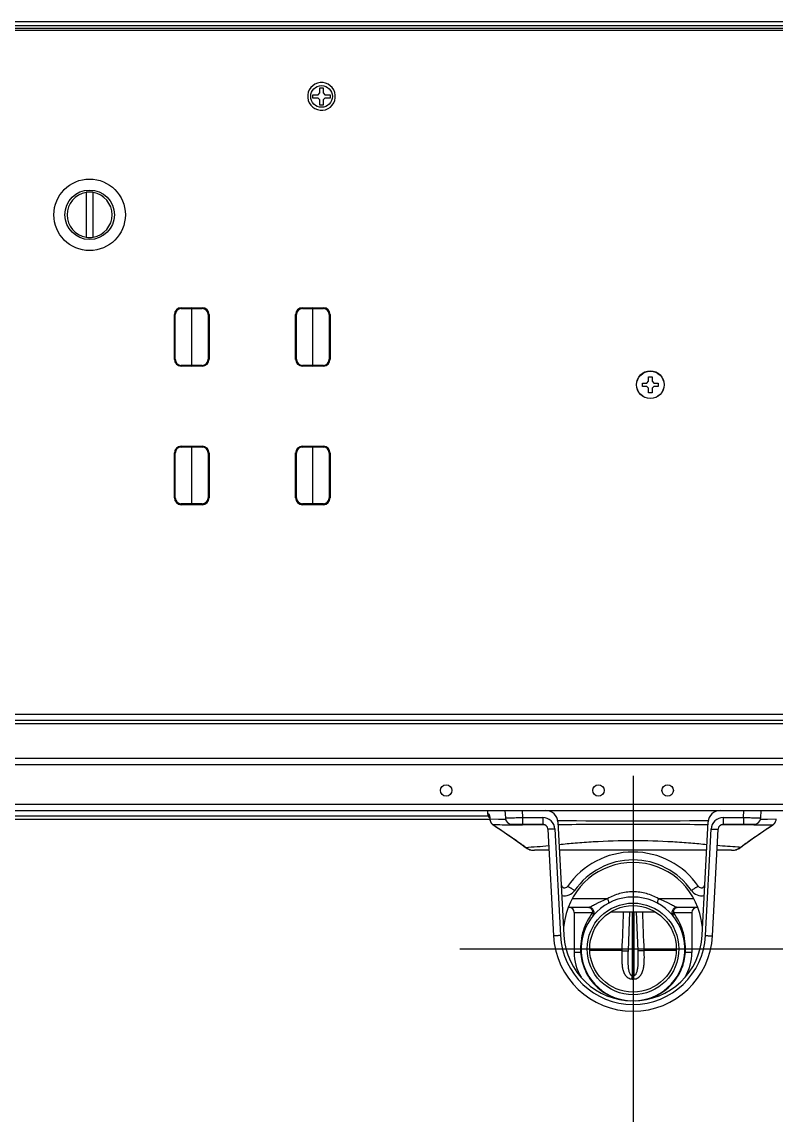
# Model space of a CAD drawing. Header units: millimetres. Extents: x -1319 to 3519, y -1539 to 2345.
# Drawn here: x 2874.4 to 3092.2, y -250.1 to 67.7 of the extents above; entities that cross this region are included whole.
import ezdxf

# ---------------------------------------------------------------- set-up
doc = ezdxf.new("R2010")
doc.units = ezdxf.units.MM
doc.header["$LTSCALE"] = 65.395
doc.layers.get('0').update_dxf_attribs({"linetype": 'CONTINUOUS'})

msp = doc.modelspace()

# ---------------------------------------------------------------- linework, layer by layer
at = {"linetype": 'Continuous'}
for p, q in [((3478.93, 67.67), (2622.93, 67.67)), ((2623.46, 66.67), (3478.39, 66.67)), ((2623.46, 65.87), (3478.39, 65.87)), ((3453.93, 65.17), (2866.57, 65.17)), ((2960.43, 48.67), (2961.43, 48.67)), ((2960.43, 47.17), (2960.43, 48.67)), ((2961.43, 48.67), (2961.43, 47.17)), ((2958.43, 46.67), (2959.93, 46.67)), ((2958.43, 45.67), (2958.43, 46.67)), ((2959.93, 45.67), (2958.43, 45.67)), ((2959.93, 46.67), (2960.43, 47.17)), ((2960.43, 45.17), (2959.93, 45.67)), ((2960.43, 43.67), (2960.43, 45.17)), ((2961.43, 47.17), (2961.93, 46.67)), ((2961.93, 45.67), (2961.43, 45.17)), ((2961.43, 45.17), (2961.43, 43.67)), ((2961.93, 46.67), (2963.43, 46.67)), ((2963.43, 45.67), (2961.93, 45.67)), ((2963.43, 46.67), (2963.43, 45.67)), ((2961.43, 43.67), (2960.43, 43.67)), ((2892.93, 18.47), (2892.93, 5.46)), ((2894.93, 5.46), (2894.93, 18.47)), ((2920.39, -14.88), (2923.43, -14.83)), ((2920.39, -15.13), (2923.43, -15.08)), ((2923.43, -14.83), (2926.46, -14.88)), ((2923.43, -15.08), (2923.43, -14.83)), ((2923.43, -15.08), (2926.46, -15.13)), ((2923.43, -31.58), (2923.43, -15.08)), ((2955.39, -14.88), (2958.43, -14.83)), ((2955.39, -15.13), (2958.43, -15.08)), ((2958.43, -14.83), (2961.46, -14.88)), ((2958.43, -15.08), (2958.43, -14.83)), ((2958.43, -15.08), (2961.46, -15.13)), ((2958.43, -31.58), (2958.43, -15.08)), ((2918.43, -16.88), (2918.43, -16.83)), ((2918.43, -16.88), (2918.67, -16.88)), ((2918.43, -29.78), (2918.43, -16.88)), ((2918.67, -29.78), (2918.67, -16.88)), ((2928.43, -16.88), (2928.18, -16.88)), ((2928.18, -16.88), (2928.18, -29.78)), ((2928.43, -16.83), (2928.43, -16.88)), ((2928.43, -16.88), (2928.43, -29.78)), ((2953.43, -16.88), (2953.43, -16.83)), ((2953.43, -16.88), (2953.67, -16.88)), ((2953.43, -29.78), (2953.43, -16.88)), ((2953.67, -29.78), (2953.67, -16.88)), ((2963.43, -16.88), (2963.18, -16.88)), ((2963.18, -16.88), (2963.18, -29.78)), ((2963.43, -16.83), (2963.43, -16.88)), ((2963.43, -16.88), (2963.43, -29.78)), ((2918.43, -29.78), (2918.67, -29.78)), ((2918.43, -29.83), (2918.43, -29.78)), ((2923.43, -31.58), (2920.39, -31.53)), ((2923.43, -31.83), (2920.39, -31.78)), ((2926.46, -31.53), (2923.43, -31.58)), ((2923.43, -31.58), (2923.43, -31.83)), ((2926.46, -31.78), (2923.43, -31.83)), ((2928.43, -29.78), (2928.18, -29.78)), ((2928.43, -29.78), (2928.43, -29.83)), ((2953.43, -29.78), (2953.67, -29.78)), ((2953.43, -29.83), (2953.43, -29.78)), ((2958.43, -31.58), (2955.39, -31.53)), ((2958.43, -31.83), (2955.39, -31.78)), ((2961.46, -31.53), (2958.43, -31.58)), ((2958.43, -31.58), (2958.43, -31.83)), ((2961.46, -31.78), (2958.43, -31.83)), ((2963.43, -29.78), (2963.18, -29.78)), ((2963.43, -29.78), (2963.43, -29.83)), ((3055.43, -34.83), (3056.43, -34.83)), ((3055.43, -36.13), (3055.43, -34.83)), ((3056.43, -34.83), (3056.43, -36.13)), ((3053.63, -36.63), (3054.93, -36.63)), ((3053.63, -37.63), (3053.63, -36.63)), ((3054.93, -37.63), (3053.63, -37.63)), ((3054.93, -36.63), (3055.43, -36.13)), ((3055.43, -38.13), (3054.93, -37.63)), ((3055.43, -39.43), (3055.43, -38.13)), ((3056.43, -36.13), (3056.93, -36.63)), ((3056.93, -37.63), (3056.43, -38.13)), ((3056.43, -38.13), (3056.43, -39.43)), ((3056.93, -36.63), (3058.23, -36.63)), ((3058.23, -37.63), (3056.93, -37.63)), ((3058.23, -36.63), (3058.23, -37.63)), ((3056.43, -39.43), (3055.43, -39.43)), ((2918.43, -56.88), (2918.43, -56.83)), ((2918.43, -56.88), (2918.67, -56.88)), ((2918.43, -69.78), (2918.43, -56.88)), ((2918.67, -69.78), (2918.67, -56.88)), ((2920.39, -54.88), (2923.43, -54.83)), ((2920.39, -55.13), (2923.43, -55.08)), ((2923.43, -54.83), (2926.46, -54.88)), ((2923.43, -55.08), (2923.43, -54.83)), ((2923.43, -55.08), (2926.46, -55.13)), ((2923.43, -71.58), (2923.43, -55.08)), ((2928.43, -56.88), (2928.18, -56.88)), ((2928.18, -56.88), (2928.18, -69.78)), ((2928.43, -56.83), (2928.43, -56.88)), ((2928.43, -56.88), (2928.43, -69.78)), ((2953.43, -56.88), (2953.43, -56.83)), ((2953.43, -56.88), (2953.67, -56.88)), ((2953.43, -69.78), (2953.43, -56.88)), ((2953.67, -69.78), (2953.67, -56.88)), ((2955.39, -54.88), (2958.43, -54.83)), ((2955.39, -55.13), (2958.43, -55.08)), ((2958.43, -54.83), (2961.46, -54.88)), ((2958.43, -55.08), (2958.43, -54.83)), ((2958.43, -55.08), (2961.46, -55.13)), ((2958.43, -71.58), (2958.43, -55.08)), ((2963.43, -56.88), (2963.18, -56.88)), ((2963.18, -56.88), (2963.18, -69.78)), ((2963.43, -56.83), (2963.43, -56.88)), ((2963.43, -56.88), (2963.43, -69.78)), ((2918.43, -69.78), (2918.67, -69.78)), ((2918.43, -69.83), (2918.43, -69.78)), ((2928.43, -69.78), (2928.18, -69.78)), ((2928.43, -69.78), (2928.43, -69.83)), ((2953.43, -69.78), (2953.67, -69.78)), ((2953.43, -69.83), (2953.43, -69.78)), ((2963.43, -69.78), (2963.18, -69.78)), ((2963.43, -69.78), (2963.43, -69.83)), ((2923.43, -71.58), (2920.39, -71.53)), ((2923.43, -71.83), (2920.39, -71.78)), ((2926.46, -71.53), (2923.43, -71.58)), ((2923.43, -71.58), (2923.43, -71.83)), ((2926.46, -71.78), (2923.43, -71.83)), ((2958.43, -71.58), (2955.39, -71.53)), ((2958.43, -71.83), (2955.39, -71.78)), ((2961.46, -71.53), (2958.43, -71.58)), ((2958.43, -71.58), (2958.43, -71.83)), ((2961.46, -71.78), (2958.43, -71.83)), ((2648.93, -132.33), (3452.93, -132.33)), ((3452.93, -134.13), (2648.93, -134.13)), ((3452.93, -135.13), (2648.93, -135.13)), ((3456.93, -145.13), (2644.93, -145.13)), ((3456.93, -146.93), (2644.93, -146.93)), ((2644.16, -158.33), (3457.69, -158.33)), ((2622.93, -160.13), (3478.93, -160.13)), ((3008.93, -160.25), (2692.77, -160.25)), ((3009.08, -161.75), (2692.77, -161.75)), ((3008.93, -160.13), (3008.93, -161.13)), ((3008.93, -161.13), (3009.21, -161.13)), ((3009.43, -161.85), (3009.43, -161.85)), ((3009.43, -161.85), (3009.45, -161.9)), ((3009.43, -161.85), (3009.43, -161.85)), ((3013.93, -160.13), (3014.04, -162.24)), ((3018.93, -160.13), (3019.04, -162.17)), ((3082.82, -162.17), (3082.93, -160.13)), ((3087.82, -162.24), (3087.93, -160.13)), ((3009.55, -162.76), (2692.77, -162.76)), ((3009.53, -162.4), (3009.55, -162.67)), ((3009.53, -162.41), (3009.53, -162.42)), ((3009.59, -162.58), (3009.55, -162.67)), ((3009.55, -162.67), (3009.58, -162.92)), ((3009.58, -162.92), (3009.72, -163.36)), ((3009.59, -162.58), (3012.05, -162.63)), ((3009.72, -163.36), (3009.96, -163.76)), ((3010.26, -164.09), (3010.46, -164.24)), ((3010.46, -164.23), (3010.46, -164.24)), ((3010.46, -164.24), (3010.67, -164.38)), ((3010.68, -164.37), (3010.67, -164.38)), ((3012.05, -162.63), (3014.1, -162.68)), ((3015.85, -164.23), (3015.99, -164.23)), ((3016.04, -164.13), (3024.85, -164.13)), ((3019.04, -162.17), (3024.85, -162.17)), ((3019.04, -162.17), (3019.04, -164.13)), ((3024.72, -164.2), (3024.84, -164.19)), ((3024.84, -164.19), (3025.23, -164.19)), ((3024.85, -162.17), (3024.85, -164.13)), ((3025.23, -164.19), (3025.25, -164.19)), ((3029.24, -163.45), (3030.96, -196.18)), ((3070.9, -196.18), (3072.62, -163.45)), ((3076.46, -164.19), (3076.62, -164.19)), ((3076.62, -164.19), (3076.64, -164.19)), ((3076.64, -164.19), (3077.04, -164.2)), ((3077.01, -162.17), (3082.82, -162.17)), ((3077.01, -162.17), (3077.01, -164.13)), ((3077.01, -164.13), (3085.82, -164.13)), ((3082.82, -162.17), (3082.82, -164.13)), ((3085.86, -164.23), (3086.01, -164.23)), ((3087.73, -162.68), (3089.75, -162.63)), ((3089.69, -165.38), (3091.28, -164.31)), ((3089.75, -162.63), (3089.79, -162.63)), ((3089.79, -162.63), (3092.27, -162.58)), ((3091.18, -164.37), (3091.19, -164.38)), ((3091.19, -164.38), (3091.39, -164.24)), ((3091.39, -164.24), (3091.58, -164.1)), ((3091.39, -164.24), (3091.58, -164.1)), ((3091.39, -164.23), (3091.39, -164.24)), ((3015.1, -167.33), (3015.09, -167.34)), ((3015.09, -167.34), (3016.14, -168.05)), ((3016.14, -168.05), (3017.28, -168.86)), ((3026.35, -165.55), (3027.96, -196.33)), ((3028.34, -165.48), (3029.96, -196.26)), ((3071.9, -196.26), (3073.51, -165.48)), ((3073.9, -196.33), (3075.51, -165.55)), ((3084.57, -168.87), (3085.71, -168.05)), ((3085.7, -168.06), (3086.76, -167.34)), ((3086.76, -167.34), (3089.69, -165.38)), ((3086.76, -167.33), (3086.76, -167.34)), ((3017.28, -168.86), (3018.32, -169.62)), ((3018.31, -169.62), (3019.19, -170.29)), ((3019.75, -170.72), (3019.19, -170.28)), ((3019.75, -170.72), (3020.26, -171.06)), ((3019.76, -170.72), (3019.84, -170.78)), ((3020.8, -171.33), (3021.16, -171.46)), ((3021.16, -171.46), (3021.29, -171.5)), ((3021.25, -171.48), (3021.29, -171.5)), ((3021.35, -171.51), (3021.29, -171.5)), ((3021.29, -171.5), (3021.35, -171.51)), ((3021.29, -171.5), (3021.29, -171.5)), ((3021.3, -171.5), (3021.35, -171.51)), ((3080.51, -171.51), (3080.57, -171.49)), ((3080.51, -171.51), (3080.56, -171.5)), ((3080.51, -171.51), (3080.56, -171.5)), ((3080.56, -171.5), (3080.69, -171.46)), ((3080.56, -171.5), (3080.56, -171.5)), ((3080.57, -171.49), (3080.57, -171.49)), ((3080.69, -171.46), (3081.05, -171.33)), ((3081.05, -171.33), (3081.59, -171.06)), ((3081.05, -171.33), (3081.05, -171.33)), ((3081.59, -171.07), (3082.1, -170.72)), ((3082.01, -170.78), (3082.1, -170.72)), ((3082.01, -170.78), (3082.09, -170.72)), ((3082.1, -170.72), (3082.66, -170.29)), ((3082.1, -170.72), (3082.66, -170.29)), ((3082.66, -170.29), (3083.54, -169.62)), ((3083.53, -169.63), (3084.57, -168.86)), ((3026.66, -171.63), (3022.44, -171.63)), ((3072.19, -171.63), (3029.67, -171.63)), ((3079.41, -171.63), (3075.19, -171.63)), ((3043.56, -185.63), (3033.34, -185.63)), ((3068.51, -185.63), (3058.3, -185.63)), ((3038.2, -188.13), (3032.23, -188.13)), ((3033.93, -189.63), (3039.23, -189.63)), ((3033.93, -189.63), (3033.93, -201.13)), ((3044.54, -189.43), (3057.32, -189.43)), ((3049.87, -189.43), (3049.49, -200.68)), ((3050.68, -189.43), (3050.7, -207.85)), ((3051.18, -189.43), (3051.15, -207.85)), ((3052.37, -200.68), (3051.98, -189.43)), ((3062.62, -189.63), (3067.93, -189.63)), ((3069.62, -188.13), (3063.66, -188.13)), ((3067.93, -189.63), (3067.93, -201.13)), ((3031.23, -191.66), (3030.84, -193.9)), ((3071.02, -193.9), (3070.62, -191.66)), ((3035.79, -201.13), (3033.93, -201.13)), ((3047.69, -200.63), (3038.47, -200.63)), ((3063.39, -200.63), (3054.16, -200.63)), ((3067.93, -201.13), (3066.06, -201.13)), ((3050.68, -208.82), (3050.7, -207.85)), ((3051.17, -208.82), (3051.15, -207.85))]:
    msp.add_line(p, q, dxfattribs=at)
at = {"color": 6}
for p, q in [((3050.93, -150.13), (3050.93, -250.13)), ((3000.93, -200.13), (3100.93, -200.13))]:
    msp.add_line(p, q, dxfattribs=at)
at = {"linetype": 'Continuous'}
for points in [[(3009.45, -161.9), (3009.47, -162.02), (3009.5, -162.19), (3009.53, -162.4)], [(3009.55, -162.67), (3009.58, -162.9), (3009.71, -163.34), (3009.95, -163.75), (3010.26, -164.09)], [(3009.96, -163.76), (3010.28, -164.1), (3010.46, -164.24)], [(3010.67, -164.38), (3013.73, -166.42), (3015.09, -167.34)], [(3091.58, -164.1), (3091.9, -163.76), (3092.13, -163.36), (3092.27, -162.92), (3092.3, -162.67)], [(3019.84, -170.78), (3020.26, -171.06), (3020.8, -171.33)]]:
    msp.add_lwpolyline(points, dxfattribs=at)
for centre, radius in [((2960.93, 46.17), 3.13), ((2893.93, 11.97), 10.33), ((2893.93, 11.97), 7.15), ((3055.93, -37.13), 4), ((3055.93, -37.13), 3.95), ((2996.93, -154.33), 1.65), ((3040.93, -154.33), 1.65), ((3060.93, -154.33), 1.65), ((3050.93, -200.13), 13.25), ((3050.93, -200.13), 12.5)]:
    msp.add_circle(centre, radius, dxfattribs=at)
for centre, radius, start, end in [((2960.93, 46.17), 4, 196.682, 196.6513), ((2893.93, 11.97), 6.5, 98.8499, 261.1501), ((2893.93, 11.97), 6.58, 81.2603, 98.7397), ((2893.93, 11.97), 6.5, 278.8499, 81.1501), ((2893.93, 11.97), 6.58, 261.2603, 278.7397), ((2920.43, -16.88), 2, 91, 180), ((2920.42, -16.88), 1.75, 91, 180), ((2926.43, -16.88), 2, 0, 89), ((2926.43, -16.88), 1.75, 0, 89), ((2955.43, -16.88), 2, 91, 180), ((2955.42, -16.88), 1.75, 91, 180), ((2961.43, -16.88), 2, 0, 89), ((2961.43, -16.88), 1.75, 0, 89), ((2920.43, -29.78), 2, 180, 269), ((2920.42, -29.78), 1.75, 180, 269), ((2926.43, -29.78), 2, 271, 360), ((2926.43, -29.78), 1.75, 271, 360), ((2955.43, -29.78), 2, 180, 269), ((2955.42, -29.78), 1.75, 180, 269), ((2961.43, -29.78), 2, 271, 360), ((2961.43, -29.78), 1.75, 271, 360), ((2920.43, -56.88), 2, 91, 180), ((2920.42, -56.88), 1.75, 91, 180), ((2926.43, -56.88), 2, 0, 89), ((2926.43, -56.88), 1.75, 0, 89), ((2955.43, -56.88), 2, 91, 180), ((2955.42, -56.88), 1.75, 91, 180), ((2961.43, -56.88), 2, 0, 89), ((2961.43, -56.88), 1.75, 0, 89), ((2920.43, -69.78), 2, 180, 269), ((2920.42, -69.78), 1.75, 180, 269), ((2926.43, -69.78), 2, 271, 360), ((2926.43, -69.78), 1.75, 271, 360), ((2955.43, -69.78), 2, 180, 269), ((2955.42, -69.78), 1.75, 180, 269), ((2961.43, -69.78), 2, 271, 360), ((2961.43, -69.78), 1.75, 271, 360), ((3010.43, -161.13), 1.5, 180, 232.5839), ((3025.74, -163.63), 3.5, 3, 90), ((3076.11, -163.63), 3.5, 90, 177), ((3011.66, -162.54), 2.07, 180.9349, 190.2402), ((2982.76, -206.1), 50.21, 56.3689, 56.5156), ((3014.5, 970.02), 1134.25, 269.79605, 270.068), ((2981.28, -208.33), 52.88, 56.2307, 56.3686), ((3016.04, -162.13), 2, 183, 270), ((3014.37, 1124.94), 1289.18, 270.07162, 270.20506), ((3012.81, 1553.24), 1717.47, 270.20602, 270.39722), ((3024.85, -165.67), 3.5, 3.0013, 89.9987), ((3024.85, -165.63), 1.5, 3, 90), ((3050.93, 1149.91), 1313.07, 269.0499, 270.95095), ((3077.01, -165.67), 3.5, 90.0013, 176.9987), ((3077.01, -165.63), 1.5, 90, 177), ((3090.02, 1739.33), 1903.57, 269.60932, 269.7842), ((3087.57, 1162.43), 1326.66, 269.79637, 269.92645), ((3085.82, -162.13), 2, 270, 357), ((3087.34, 987.7), 1151.94, 269.93396, 270.20177), ((3120.73, -208.57), 53.17, 123.6317, 123.7689), ((3118.95, -205.89), 49.95, 123.485, 123.6325), ((3001.19, 125.59), 296.96, 273.6012, 274.9056), ((3022.56, -167.15), 4.54, 233.2123, 233.4238), ((3022.55, -167.15), 4.53, 233.4209, 240.7095), ((3022.46, -167.31), 4.34, 240.7453, 245.3209), ((3022.4, -167.45), 4.19, 245.3146, 251.0886), ((3022.38, -167.49), 4.15, 251.1173, 252.0652), ((3022.38, -167.48), 4.16, 252.0635, 252.3807), ((3022.33, -167.66), 3.97, 252.3718, 254.8005), ((3022.62, -166.59), 5.08, 254.7693, 254.8879), ((3022.44, -166.63), 5, 257.3937, 269.9933), ((3079.41, -166.63), 5, 270.0067, 282.6063), ((3079.52, -167.65), 3.98, 285.2026, 287.6226), ((3079.47, -167.48), 4.16, 287.6181, 287.9321), ((3079.47, -167.49), 4.15, 287.9305, 288.8759), ((3079.47, -167.48), 4.16, 288.8835, 294.7479), ((3079.4, -167.32), 4.33, 294.7142, 299.2138), ((3079.32, -167.17), 4.5, 299.2252, 306.5258), ((3079.3, -167.15), 4.54, 306.5023, 306.7876), ((3050.93, -195.13), 23, 34.6585, 145.3415), ((3050.93, -194.91), 20.5, 34.6585, 145.3415), ((3050.93, -195.13), 20, 10, 170), ((3031.19, -181.48), 1, 183, 325.3415), ((3031.19, -181.26), 3.5, 256.2038, 325.3413), ((3070.67, -181.26), 3.5, 214.6587, 283.7962), ((3070.67, -181.48), 1, 214.6585, 357), ((3050.93, -200.13), 15, 273.0036, 266.9973), ((3032.43, -189.63), 1.5, 0, 90), ((3038.2, -189.63), 1.5, 320.4788, 90), ((3037.01, -189.63), 2.22, 359.9868, 5.2047), ((3063.66, -189.63), 1.5, 90.0028, 219.5212), ((3064.84, -189.63), 2.22, 174.7953, 180.0132), ((3069.43, -189.63), 1.5, 90, 180), ((3050.93, -195.13), 23, 183, 357), ((3050.93, -195.17), 21, 183, 357), ((3050.93, -195.13), 20, 183, 357), ((3047.93, -201.13), 14, 180, 210.7855), ((3053.65, -200.14), 17.89, 182.9052, 183.1842), ((3053.93, -201.13), 14, 329.2145, 360), ((3048.2, -200.14), 17.89, 356.8152, 357.0939), ((3050.93, -198.51), 10.32, 268.6341, 271.3659), ((3050.93, -198.14), 9.72, 268.6835, 271.3165), ((3050.79, -199.77), 15.36, 257.9244, 263.8159)]:
    msp.add_arc(centre, radius, start, end, dxfattribs=at)
for points, knots in [([(2920.39, -14.88), (2920.39, -14.88), (2920.39, -14.89), (2920.39, -14.89), (2920.39, -14.9), (2920.39, -14.91), (2920.39, -14.93), (2920.39, -14.96), (2920.39, -15), (2920.39, -15.06), (2920.39, -15.1), (2920.39, -15.13)], [0, 0, 0, 0, 0.005124, 0.019617, 0.043482, 0.076569, 0.168959, 0.293301, 0.444714, 0.617473, 1, 1, 1, 1]), ([(2926.46, -14.88), (2926.46, -14.88), (2926.46, -14.89), (2926.46, -14.89), (2926.46, -14.9), (2926.46, -14.91), (2926.46, -14.93), (2926.46, -14.96), (2926.46, -15), (2926.46, -15.06), (2926.46, -15.1), (2926.46, -15.13)], [0, 0, 0, 0, 0.005124, 0.019617, 0.043482, 0.076569, 0.168959, 0.293301, 0.444714, 0.617473, 1, 1, 1, 1]), ([(2955.39, -14.88), (2955.39, -14.88), (2955.39, -14.89), (2955.39, -14.89), (2955.39, -14.9), (2955.39, -14.91), (2955.39, -14.93), (2955.39, -14.96), (2955.39, -15), (2955.39, -15.06), (2955.39, -15.1), (2955.39, -15.13)], [0, 0, 0, 0, 0.005124, 0.019617, 0.043482, 0.076569, 0.168959, 0.293301, 0.444714, 0.617473, 1, 1, 1, 1]), ([(2961.46, -14.88), (2961.46, -14.88), (2961.46, -14.89), (2961.46, -14.89), (2961.46, -14.9), (2961.46, -14.91), (2961.46, -14.93), (2961.46, -14.96), (2961.46, -15), (2961.46, -15.06), (2961.46, -15.1), (2961.46, -15.13)], [0, 0, 0, 0, 0.005124, 0.019617, 0.043482, 0.076569, 0.168959, 0.293301, 0.444714, 0.617473, 1, 1, 1, 1]), ([(2920.39, -31.78), (2920.39, -31.78), (2920.39, -31.78), (2920.39, -31.77), (2920.39, -31.77), (2920.39, -31.75), (2920.39, -31.73), (2920.39, -31.7), (2920.39, -31.66), (2920.39, -31.61), (2920.39, -31.56), (2920.39, -31.53)], [0, 0, 0, 0, 0.005124, 0.019617, 0.043482, 0.076569, 0.168959, 0.293301, 0.444714, 0.617473, 1, 1, 1, 1]), ([(2926.46, -31.78), (2926.46, -31.78), (2926.46, -31.78), (2926.46, -31.77), (2926.46, -31.77), (2926.46, -31.75), (2926.46, -31.73), (2926.46, -31.7), (2926.46, -31.66), (2926.46, -31.61), (2926.46, -31.56), (2926.46, -31.53)], [0, 0, 0, 0, 0.005124, 0.019617, 0.043482, 0.076569, 0.168959, 0.293301, 0.444714, 0.617473, 1, 1, 1, 1]), ([(2955.39, -31.78), (2955.39, -31.78), (2955.39, -31.78), (2955.39, -31.77), (2955.39, -31.77), (2955.39, -31.75), (2955.39, -31.73), (2955.39, -31.7), (2955.39, -31.66), (2955.39, -31.61), (2955.39, -31.56), (2955.39, -31.53)], [0, 0, 0, 0, 0.005124, 0.019617, 0.043482, 0.076569, 0.168959, 0.293301, 0.444714, 0.617473, 1, 1, 1, 1]), ([(2961.46, -31.78), (2961.46, -31.78), (2961.46, -31.78), (2961.46, -31.77), (2961.46, -31.77), (2961.46, -31.75), (2961.46, -31.73), (2961.46, -31.7), (2961.46, -31.66), (2961.46, -31.61), (2961.46, -31.56), (2961.46, -31.53)], [0, 0, 0, 0, 0.005124, 0.019617, 0.043482, 0.076569, 0.168959, 0.293301, 0.444714, 0.617473, 1, 1, 1, 1]), ([(2920.39, -54.88), (2920.39, -54.88), (2920.39, -54.89), (2920.39, -54.89), (2920.39, -54.9), (2920.39, -54.91), (2920.39, -54.93), (2920.39, -54.96), (2920.39, -55), (2920.39, -55.06), (2920.39, -55.1), (2920.39, -55.13)], [0, 0, 0, 0, 0.005124, 0.019617, 0.043482, 0.076569, 0.168959, 0.293301, 0.444714, 0.617473, 1, 1, 1, 1]), ([(2926.46, -54.88), (2926.46, -54.88), (2926.46, -54.89), (2926.46, -54.89), (2926.46, -54.9), (2926.46, -54.91), (2926.46, -54.93), (2926.46, -54.96), (2926.46, -55), (2926.46, -55.06), (2926.46, -55.1), (2926.46, -55.13)], [0, 0, 0, 0, 0.005124, 0.019617, 0.043482, 0.076569, 0.168959, 0.293301, 0.444714, 0.617473, 1, 1, 1, 1]), ([(2955.39, -54.88), (2955.39, -54.88), (2955.39, -54.89), (2955.39, -54.89), (2955.39, -54.9), (2955.39, -54.91), (2955.39, -54.93), (2955.39, -54.96), (2955.39, -55), (2955.39, -55.06), (2955.39, -55.1), (2955.39, -55.13)], [0, 0, 0, 0, 0.005124, 0.019617, 0.043482, 0.076569, 0.168959, 0.293301, 0.444714, 0.617473, 1, 1, 1, 1]), ([(2961.46, -54.88), (2961.46, -54.88), (2961.46, -54.89), (2961.46, -54.89), (2961.46, -54.9), (2961.46, -54.91), (2961.46, -54.93), (2961.46, -54.96), (2961.46, -55), (2961.46, -55.06), (2961.46, -55.1), (2961.46, -55.13)], [0, 0, 0, 0, 0.005124, 0.019617, 0.043482, 0.076569, 0.168959, 0.293301, 0.444714, 0.617473, 1, 1, 1, 1]), ([(2920.39, -71.78), (2920.39, -71.78), (2920.39, -71.78), (2920.39, -71.77), (2920.39, -71.77), (2920.39, -71.75), (2920.39, -71.73), (2920.39, -71.7), (2920.39, -71.66), (2920.39, -71.61), (2920.39, -71.56), (2920.39, -71.53)], [0, 0, 0, 0, 0.005124, 0.019617, 0.043482, 0.076569, 0.168959, 0.293301, 0.444714, 0.617473, 1, 1, 1, 1]), ([(2926.46, -71.78), (2926.46, -71.78), (2926.46, -71.78), (2926.46, -71.77), (2926.46, -71.77), (2926.46, -71.75), (2926.46, -71.73), (2926.46, -71.7), (2926.46, -71.66), (2926.46, -71.61), (2926.46, -71.56), (2926.46, -71.53)], [0, 0, 0, 0, 0.005124, 0.019617, 0.043482, 0.076569, 0.168959, 0.293301, 0.444714, 0.617473, 1, 1, 1, 1]), ([(2955.39, -71.78), (2955.39, -71.78), (2955.39, -71.78), (2955.39, -71.77), (2955.39, -71.77), (2955.39, -71.75), (2955.39, -71.73), (2955.39, -71.7), (2955.39, -71.66), (2955.39, -71.61), (2955.39, -71.56), (2955.39, -71.53)], [0, 0, 0, 0, 0.005124, 0.019617, 0.043482, 0.076569, 0.168959, 0.293301, 0.444714, 0.617473, 1, 1, 1, 1]), ([(2961.46, -71.78), (2961.46, -71.78), (2961.46, -71.78), (2961.46, -71.77), (2961.46, -71.77), (2961.46, -71.75), (2961.46, -71.73), (2961.46, -71.7), (2961.46, -71.66), (2961.46, -71.61), (2961.46, -71.56), (2961.46, -71.53)], [0, 0, 0, 0, 0.005124, 0.019617, 0.043482, 0.076569, 0.168959, 0.293301, 0.444714, 0.617473, 1, 1, 1, 1]), ([(3009.21, -161.13), (3009.24, -161.13), (3009.31, -161.2), (3009.37, -161.33), (3009.44, -161.56), (3009.48, -161.74), (3009.5, -161.84)], [0, 0, 0, 0, 0.106161, 0.304117, 0.603911, 1, 1, 1, 1]), ([(3009.5, -161.84), (3009.51, -161.89), (3009.55, -162.14), (3009.57, -162.38), (3009.59, -162.58)], [0, 0, 0, 0, 0.226296, 1, 1, 1, 1]), ([(3009.62, -162.91), (3009.67, -163.17), (3009.86, -163.68), (3010.24, -164.08), (3010.46, -164.23)], [0, 0, 0, 0, 0.50103, 1, 1, 1, 1]), ([(3014.04, -162.24), (3014.04, -162.24), (3014.05, -162.24), (3014.06, -162.24), (3014.1, -162.24), (3014.16, -162.24), (3014.27, -162.24), (3014.43, -162.24), (3014.64, -162.24), (3014.89, -162.24), (3015.19, -162.23), (3015.65, -162.23), (3016.3, -162.22), (3017.15, -162.2), (3018.07, -162.19), (3018.71, -162.17), (3019.04, -162.17)], [0, 0, 0, 0, 0.001266, 0.004904, 0.010928, 0.019331, 0.043203, 0.076279, 0.118255, 0.168713, 0.227181, 0.293081, 0.4446, 0.617445, 0.804977, 1, 1, 1, 1]), ([(3029.27, -164.16), (3032.78, -164.14), (3040.01, -164.08), (3050.94, -164.04), (3061.88, -164.08), (3069.1, -164.14), (3072.61, -164.16)], [0, 0, 0, 0, 0.243038, 0.500047, 0.757032, 1, 1, 1, 1]), ([(3082.82, -162.17), (3083.14, -162.17), (3083.78, -162.19), (3084.71, -162.2), (3085.56, -162.22), (3086.21, -162.23), (3086.67, -162.23), (3086.96, -162.24), (3087.21, -162.24), (3087.42, -162.24), (3087.59, -162.24), (3087.7, -162.24), (3087.76, -162.24), (3087.79, -162.24), (3087.8, -162.24), (3087.82, -162.24), (3087.82, -162.24)], [0, 0, 0, 0, 0.195023, 0.382555, 0.5554, 0.706919, 0.772819, 0.831287, 0.881745, 0.923721, 0.956797, 0.980669, 0.989072, 0.995096, 0.998734, 1, 1, 1, 1]), ([(3091.39, -164.23), (3091.61, -164.08), (3091.99, -163.68), (3092.19, -163.17), (3092.24, -162.91)], [0, 0, 0, 0, 0.498968, 1, 1, 1, 1]), ([(3015.1, -167.33), (3015.54, -167.63), (3017.13, -168.71), (3018.67, -169.87), (3019.76, -170.72)], [0, 0, 0, 0, 0.278114, 1, 1, 1, 1]), ([(3028.34, -165.48), (3028.21, -165.49), (3027.96, -165.5), (3027.59, -165.52), (3027.25, -165.53), (3026.95, -165.55), (3026.73, -165.55), (3026.59, -165.56), (3026.5, -165.56), (3026.44, -165.56), (3026.39, -165.56), (3026.37, -165.55), (3026.35, -165.56), (3026.35, -165.55)], [0, 0, 0, 0, 0.194859, 0.382573, 0.555333, 0.706737, 0.831065, 0.881483, 0.923444, 0.956525, 0.980387, 0.994878, 1, 1, 1, 1]), ([(3073.51, -165.48), (3073.64, -165.49), (3073.9, -165.5), (3074.27, -165.52), (3074.61, -165.53), (3074.91, -165.55), (3075.12, -165.55), (3075.27, -165.56), (3075.35, -165.56), (3075.42, -165.56), (3075.47, -165.56), (3075.49, -165.55), (3075.51, -165.56), (3075.51, -165.55)], [0, 0, 0, 0, 0.194859, 0.382573, 0.555333, 0.706737, 0.831065, 0.881483, 0.923444, 0.956525, 0.980387, 0.994878, 1, 1, 1, 1]), ([(3082.09, -170.72), (3082.41, -170.47), (3083.93, -169.3), (3085.49, -168.17), (3086.76, -167.33)], [0, 0, 0, 0, 0.209387, 1, 1, 1, 1]), ([(3072.28, -170.02), (3070.73, -169.88), (3067.44, -169.59), (3060.33, -169.05), (3050.92, -168.74), (3041.52, -169.05), (3034.41, -169.59), (3031.12, -169.88), (3029.58, -170.02)], [0, 0, 0, 0, 0.108727, 0.231594, 0.500021, 0.768437, 0.891291, 1, 1, 1, 1]), ([(3082.01, -170.78), (3081.75, -170.76), (3079.5, -170.62), (3077.26, -170.45), (3075.27, -170.28)], [0, 0, 0, 0, 0.116291, 1, 1, 1, 1]), ([(3032.01, -182.05), (3032.02, -182.04), (3032.1, -182.06), (3032.21, -182.1), (3032.42, -182.21), (3032.66, -182.35), (3032.97, -182.53), (3033.44, -182.84), (3033.81, -183.08), (3034.07, -183.25)], [0, 0, 0, 0, 0.023542, 0.08094, 0.172482, 0.295321, 0.445205, 0.616754, 1, 1, 1, 1]), ([(3050.93, -183.63), (3049.63, -183.63), (3047.05, -183.98), (3044.65, -184.99), (3043.56, -185.63)], [0, 0, 0, 0, 0.506064, 1, 1, 1, 1]), ([(3058.3, -185.63), (3057.2, -184.99), (3054.81, -183.98), (3052.23, -183.63), (3050.93, -183.63)], [0, 0, 0, 0, 0.493936, 1, 1, 1, 1]), ([(3069.85, -182.05), (3069.84, -182.04), (3069.75, -182.06), (3069.64, -182.1), (3069.44, -182.21), (3069.19, -182.35), (3068.89, -182.53), (3068.41, -182.84), (3068.04, -183.08), (3067.79, -183.25)], [0, 0, 0, 0, 0.023543, 0.080941, 0.172485, 0.295325, 0.445209, 0.616758, 1, 1, 1, 1]), ([(3043.56, -185.63), (3042.93, -185.86), (3042.03, -186.24), (3040.91, -186.8), (3040.18, -187.2), (3039.54, -187.55), (3039.01, -187.84), (3038.62, -188.03), (3038.36, -188.11), (3038.25, -188.13), (3038.2, -188.13)], [0, 0, 0, 0, 0.338079, 0.493038, 0.634291, 0.758505, 0.862639, 0.944, 0.975396, 1, 1, 1, 1]), ([(3043.56, -185.63), (3043.63, -185.78), (3043.75, -186.06), (3043.85, -186.41), (3043.87, -186.65), (3043.87, -186.81), (3043.82, -186.92), (3043.77, -186.95)], [0, 0, 0, 0, 0.357587, 0.656934, 0.775658, 0.871107, 1, 1, 1, 1]), ([(3058.3, -185.63), (3058.23, -185.78), (3058.11, -186.06), (3058.01, -186.41), (3057.98, -186.65), (3057.99, -186.81), (3058.03, -186.92), (3058.09, -186.95)], [0, 0, 0, 0, 0.357588, 0.656935, 0.775659, 0.871108, 1, 1, 1, 1]), ([(3063.66, -188.13), (3063.61, -188.13), (3063.5, -188.11), (3063.24, -188.03), (3062.85, -187.84), (3062.31, -187.55), (3061.68, -187.2), (3060.95, -186.8), (3059.83, -186.24), (3058.93, -185.86), (3058.3, -185.63)], [0, 0, 0, 0, 0.024605, 0.055999, 0.137357, 0.241489, 0.365703, 0.506957, 0.661918, 1, 1, 1, 1]), ([(3039.23, -189.63), (3038.07, -191.16), (3036.19, -194.83), (3035.68, -198.93), (3035.79, -201.04)], [0, 0, 0, 0, 0.475827, 1, 1, 1, 1]), ([(3038.2, -188.13), (3038.32, -188.13), (3038.59, -188.21), (3038.91, -188.5), (3039.14, -188.93), (3039.21, -189.26), (3039.22, -189.43)], [0, 0, 0, 0, 0.208649, 0.442533, 0.708914, 1, 1, 1, 1]), ([(3039.23, -189.63), (3039.28, -189.72), (3039.38, -189.9), (3039.46, -190.16), (3039.46, -190.4), (3039.4, -190.53), (3039.36, -190.59)], [0, 0, 0, 0, 0.312409, 0.578835, 0.803149, 1, 1, 1, 1]), ([(3062.62, -189.63), (3062.57, -189.72), (3062.47, -189.9), (3062.39, -190.16), (3062.39, -190.4), (3062.46, -190.53), (3062.5, -190.59)], [0, 0, 0, 0, 0.312409, 0.578835, 0.803148, 1, 1, 1, 1]), ([(3066.07, -201.04), (3066.17, -198.93), (3065.66, -194.83), (3063.78, -191.16), (3062.62, -189.63)], [0, 0, 0, 0, 0.52417, 1, 1, 1, 1]), ([(3062.63, -189.43), (3062.65, -189.26), (3062.72, -188.93), (3062.94, -188.5), (3063.26, -188.21), (3063.53, -188.13), (3063.66, -188.13)], [0, 0, 0, 0, 0.291086, 0.557467, 0.791351, 1, 1, 1, 1]), ([(3029.96, -196.26), (3029.83, -196.27), (3029.57, -196.28), (3029.2, -196.3), (3028.86, -196.32), (3028.56, -196.33), (3028.35, -196.34), (3028.2, -196.34), (3028.12, -196.34), (3028.05, -196.34), (3028, -196.34), (3027.98, -196.34), (3027.96, -196.34), (3027.96, -196.33)], [0, 0, 0, 0, 0.194859, 0.382573, 0.555333, 0.706737, 0.831065, 0.881483, 0.923444, 0.956525, 0.980387, 0.994878, 1, 1, 1, 1]), ([(3071.9, -196.26), (3072.03, -196.27), (3072.28, -196.28), (3072.65, -196.3), (3072.99, -196.32), (3073.29, -196.33), (3073.51, -196.34), (3073.65, -196.34), (3073.74, -196.34), (3073.8, -196.34), (3073.85, -196.34), (3073.88, -196.34), (3073.9, -196.34), (3073.9, -196.33)], [0, 0, 0, 0, 0.194859, 0.382573, 0.555333, 0.706737, 0.831065, 0.881483, 0.923444, 0.956525, 0.980387, 0.994878, 1, 1, 1, 1]), ([(3035.79, -201.13), (3035.84, -201.12), (3035.89, -201.1), (3035.96, -201.06), (3035.96, -201.04)], [0, 0, 0, 0, 0.687607, 1, 1, 1, 1]), ([(3035.79, -201.13), (3035.89, -202.77), (3036.65, -206.03), (3039.29, -210.24), (3043.06, -213.32), (3046.07, -214.46), (3047.58, -214.79)], [0, 0, 0, 0, 0.254834, 0.509365, 0.759674, 1, 1, 1, 1]), ([(3047.69, -200.63), (3047.66, -201.47), (3047.64, -202.71), (3047.71, -204.36), (3047.85, -205.54), (3048.13, -206.67), (3048.63, -207.71), (3049.33, -208.41), (3050.06, -208.75), (3050.47, -208.82), (3050.68, -208.82)], [0, 0, 0, 0, 0.261943, 0.389468, 0.51341, 0.633591, 0.751348, 0.871175, 0.934534, 1, 1, 1, 1]), ([(3047.69, -200.63), (3048.08, -200.64), (3048.6, -200.66), (3049.2, -200.68), (3049.42, -200.68), (3049.49, -200.68)], [0, 0, 0, 0, 0.644232, 0.878589, 1, 1, 1, 1]), ([(3049.49, -200.68), (3049.47, -201.33), (3049.44, -202.29), (3049.43, -203.58), (3049.45, -204.53), (3049.51, -205.32), (3049.59, -205.94), (3049.68, -206.4), (3049.81, -206.85), (3049.96, -207.21), (3050.12, -207.48), (3050.27, -207.66), (3050.47, -207.8), (3050.62, -207.85), (3050.7, -207.85)], [0, 0, 0, 0, 0.254089, 0.380485, 0.506082, 0.630592, 0.692376, 0.75382, 0.814953, 0.875907, 0.906474, 0.937243, 0.968399, 1, 1, 1, 1]), ([(3051.15, -207.85), (3051.23, -207.85), (3051.39, -207.8), (3051.58, -207.66), (3051.73, -207.48), (3051.9, -207.21), (3052.05, -206.85), (3052.17, -206.4), (3052.26, -205.94), (3052.35, -205.32), (3052.4, -204.53), (3052.42, -203.58), (3052.42, -202.29), (3052.39, -201.33), (3052.37, -200.68)], [0, 0, 0, 0, 0.031615, 0.062782, 0.093553, 0.124124, 0.185069, 0.246191, 0.307626, 0.369403, 0.493907, 0.619503, 0.745902, 1, 1, 1, 1]), ([(3051.17, -208.82), (3051.38, -208.82), (3051.8, -208.75), (3052.52, -208.41), (3053.22, -207.71), (3053.73, -206.67), (3054.01, -205.54), (3054.15, -204.36), (3054.22, -202.71), (3054.19, -201.47), (3054.16, -200.63)], [0, 0, 0, 0, 0.065485, 0.128861, 0.248684, 0.366404, 0.486561, 0.610496, 0.738027, 1, 1, 1, 1]), ([(3054.16, -200.63), (3053.78, -200.64), (3053.25, -200.66), (3052.65, -200.68), (3052.44, -200.68), (3052.37, -200.68)], [0, 0, 0, 0, 0.644232, 0.878589, 1, 1, 1, 1]), ([(3054.29, -214.78), (3055.8, -214.46), (3058.8, -213.31), (3062.57, -210.23), (3065.21, -206.02), (3065.96, -202.76), (3066.06, -201.13)], [0, 0, 0, 0, 0.240358, 0.490665, 0.745181, 1, 1, 1, 1]), ([(3066.06, -201.13), (3066.02, -201.12), (3065.97, -201.1), (3065.9, -201.06), (3065.9, -201.04)], [0, 0, 0, 0, 0.687599, 1, 1, 1, 1])]:
    msp.add_open_spline(points, degree=3, knots=knots, dxfattribs=at)
for points in [[(3009.21, -161.13), (3009.21, -161.41), (3009.3, -161.69), (3009.44, -161.93)], [(3010.68, -164.37), (3012.15, -165.35), (3013.62, -166.34), (3015.1, -167.33)], [(3086.76, -167.33), (3088.23, -166.34), (3089.71, -165.35), (3091.18, -164.37)], [(3048.11, -189.43), (3047.97, -193.16), (3047.83, -196.9), (3047.69, -200.63)], [(3054.16, -200.63), (3054.02, -196.9), (3053.88, -193.16), (3053.74, -189.43)]]:
    msp.add_open_spline(points, degree=3, dxfattribs=at)

doc.saveas('drawing.dxf')
